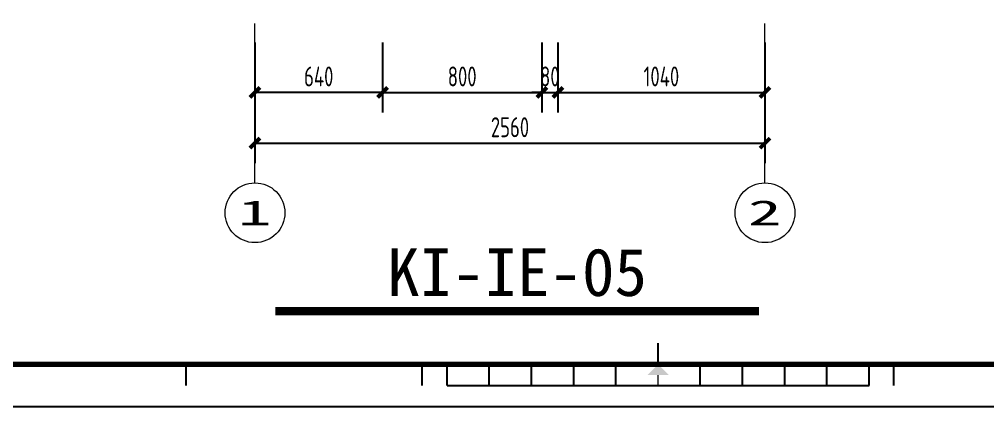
# Model space of a CAD drawing. Header units: millimetres. Extents: x 104198 to 1296755, y -81101 to 81453.
# Drawn here: x 603538 to 608398, y -38358 to -36415 of the extents above; entities that cross this region are included whole.
import ezdxf
from ezdxf.enums import TextEntityAlignment as Align
from ezdxf.xclip import XClip

# ---------------------------------------------------------------- set-up
doc = ezdxf.new("R2010")
doc.units = ezdxf.units.MM
doc.header["$XCLIPFRAME"] = 0
doc.header["$PDMODE"] = 3
doc.layers.get('Defpoints').update_dxf_attribs({"color": 250})
doc.layers.add('Axle Number', color=150, linetype='Continuous', lineweight=0)
doc.layers.add('图纸图框', color=165, linetype='Continuous')
doc.styles.add('CCD_DIM', font='ARCHS.SHX')
doc.styles.add('尺寸标注', font='ARCHS.SHX', dxfattribs={"width": 0.8})
doc.styles.add('线上图名', font='simhei.ttf')
doc.styles.add('轴号', font='', dxfattribs={"width": 0.8})
doc.styles.get('轴号').set_extended_font_data('SimSun')
doc.dimstyles.new('海龍1：50', dxfattribs={"dimscale": 50, "dimtxt": 2, "dimasz": 1, "dimexe": 2, "dimexo": 2, "dimgap": 0.6, "dimtad": 1, "dimdec": 0, "dimrnd": 5, "dimdsep": 46, "dimtxsty": 'CCD_DIM', "dimblk": 'WS-cj', "dimcen": 1, "dimclrd": 44, "dimclre": 44, "dimclrt": 2, "dimadec": 0, "dimazin": 2, "dimtfac": 1, "dimtdec": 4, "dimtix": 1, "dimtmove": 2, "dimatfit": 3, "dimldrblk": 'CCD_Leader_Arrow', "dimfxl": 5, "dimfxlon": 1, "dimtolj": 1, "dimarcsym": 0})

# ---------------------------------------------------------------- blocks, each defined once
blk = doc.blocks.new('kjghhgdgfhdhgfh')
at = {"layer": '图纸图框', "color": 165}
for p, q in [((1235.736097114308, -516.6322323388636), (1235.736097114308, -513.1311886968824)), ((1157.452761280522, -520.1332759807351), (1157.452761280522, -516.6322323388636)), ((1196.594429197475, -520.1332759807351), (1196.594429197475, -516.6322323388636)), ((1200.725660694923, -520.1332759807351), (1200.725660694923, -516.6322323388636)), ((1207.727747978776, -520.1332759807351), (1207.727747978776, -516.6322323388636)), ((1214.729835262748, -520.1332759807351), (1214.729835262748, -516.6322323388636)), ((1221.731922546599, -520.1332759807351), (1221.731922546599, -516.6322323388636)), ((1228.734009830453, -520.1332759807351), (1228.734009830453, -516.6322323388636)), ((1242.738184398277, -520.1332759807351), (1242.738184398277, -516.6322323388636)), ((1249.74027168213, -520.1332759807351), (1249.74027168213, -516.6322323388636)), ((1256.742358965983, -520.1332759807351), (1256.742358965983, -516.6322323388636)), ((1263.744446249947, -520.1332759807351), (1263.744446249947, -516.6322323388636)), ((1270.746533533805, -520.1332759807351), (1270.746533533805, -516.6322323388636)), ((1274.877765031257, -520.1332759807351), (1274.877765031257, -516.6322323388636)), ((1200.725660694923, -520.1332759807351), (1270.746533533805, -520.1332759807351)), ((1018.449156697091, -523.6475894229297), (1438.44652398302, -523.6475894229297)), ((1018.44915656821, -523.6475897729335), (1438.446523854134, -523.6475897729335)), ((1018.44915656821, -523.6475911731757), (1438.446523854134, -523.6475911731757)), ((1018.449156697091, -523.6475908231721), (1438.44652398302, -523.6475908231721)), ((1018.449156697091, -523.6475908231721), (1438.44652398302, -523.6475908231721))]:
    blk.add_line(p, q, dxfattribs=at)
at = {"layer": '图纸图框', "color": 165, "const_width": 0.840250474066758}
blk.add_lwpolyline([(1431.444436699053, -233.6664052710039), (1035.954374906786, -233.6664052710039), (1035.954374906786, -516.6322323388636), (1431.444436699053, -516.6322323388636)], close=True, dxfattribs=at)
at = {"layer": '图纸图框', "color": 165, "const_width": 0.2100626185166894}
blk.add_lwpolyline([(1235.736097114308, -518.3827541597987), (1235.736097114308, -520.1332759807351)], dxfattribs=at)
at = {"layer": '图纸图框', "color": 165}
blk.add_solid([(1237.486618935353, -518.3827541597987), (1233.98557529337, -518.3827541597987), (1235.736097114308, -516.6322323388636)], dxfattribs=at)
blk = doc.blocks.new('hl_Axis-A3')
at = {"color": 150, "ltscale": 2}
blk.add_line((16.00001264355095, -2.628404866592651e-05), (1.264355095287328e-05, -2.628404866555911e-05), dxfattribs=at)
at = {"color": 150}
blk.add_circle((19.00001264355095, -2.628404866592651e-05), 3, dxfattribs=at)
at = {"color": 2, "style": '轴号', "width": 3.15}
blk.add_attdef('轴号', text='', height=2.5, dxfattribs=at).set_placement((17.31251264355095, -1.273923342872195), (20.68751264355095, -1.273923342872195), align=Align.FIT)
blk = doc.blocks.new('_ArchTick')
at = {"color": 2, "linetype": 'ByBlock', "const_width": 0.4}
blk.add_lwpolyline([(-0.5, -0.5), (0.5, 0.5)], dxfattribs=at)
blk = doc.blocks.new('*D725')
at = {"color": 44, "lineweight": -2, "transparency": 16777216}
for p, q in [((604720.050070386, -36786.080889615), (604720.050070386, -37136.080889615)), ((607280.0487561836, -36786.080889615), (607280.0487561836, -37136.080889615)), ((604720.050070386, -37036.080889615), (607280.0487561836, -37036.080889615))]:
    blk.add_line(p, q, dxfattribs=at)
at = {"layer": 'Defpoints', "color": 0, "transparency": 16777216}
for p in [(604720.050070386, -36528.02768863955), (607280.0487561836, -36528.02768863955), (607280.0487561836, -37036.080889615)]:
    blk.add_point(p, dxfattribs=at)
at = {"color": 44, "lineweight": -2, "transparency": 16777216, "xscale": 50, "yscale": 50, "zscale": 50, "rotation": 180}
blk.add_blockref('_ArchTick', (604720.050070386, -37036.080889615), dxfattribs=at)
at = {"color": 44, "lineweight": -2, "transparency": 16777216, "xscale": 50, "yscale": 50, "zscale": 50}
blk.add_blockref('_ArchTick', (607280.0487561836, -37036.080889615), dxfattribs=at)
at = {"color": 2, "transparency": 16777216, "insert": (606000.0494132848, -36956.080889615), "char_height": 100, "attachment_point": 5, "style": '尺寸标注'}
blk.add_mtext('\\A1;2560', dxfattribs=at)
blk = doc.blocks.new('CCD_Leader_Arrow')
at = {"color": 50, "linetype": 'ByBlock'}
blk.add_line((0, 0), (-1, 0), dxfattribs=at)
for points in [[(-0.8586479999999881, 0.6683735999999953), (-0.5965191999999888, 0.8519200000000069), (-0.2400000000000091, 0), (0, 0)], [(-0.8586479999999881, -0.6683735999999953), (-0.5965191999999888, -0.8519200000000069), (-0.2400000000000091, 0), (0, 0)]]:
    blk.add_solid(points, dxfattribs=at)
blk = doc.blocks.new('WS-cj')
blk.add_hatch(color=2).paths.add_polyline_path([(0.5879038905250127, 0.8177135944101792), (-0.8177135944101792, -0.5879038905250127), (-0.5879038905245579, -0.817713594410634), (0.817713594410634, 0.5879038905247853)])
at = {"color": 2, "linetype": 'ByBlock', "lineweight": 0}
for p, q in [((-1.099999999999909, 0), (0, 0)), ((0, 0), (1.099999999999909, 0))]:
    blk.add_line(p, q, dxfattribs=at)
at = {"color": 2}
blk.add_lwpolyline([(0.5879038905250127, 0.8177135944101792), (-0.8177135944101792, -0.5879038905250127), (-0.5879038905245579, -0.817713594410634), (0.817713594410634, 0.5879038905247853)], close=True, dxfattribs=at)
blk = doc.blocks.new('*D726')
at = {"color": 44, "lineweight": -2, "transparency": 16777216}
for p, q in [((605360.0500703859, -36531.37918585815), (605360.0500703859, -36881.37918585815)), ((606160.1807387192, -36531.37918585815), (606160.1807387192, -36881.37918585815)), ((605360.0500703859, -36781.37918585815), (606160.1807387192, -36781.37918585815))]:
    blk.add_line(p, q, dxfattribs=at)
at = {"layer": 'Defpoints', "color": 0, "transparency": 16777216}
for p in [(605360.0500703859, -36169.84354430236), (606160.1807387192, -36169.84354430236), (606160.1807387192, -36781.37918585815)]:
    blk.add_point(p, dxfattribs=at)
at = {"color": 44, "lineweight": -2, "transparency": 16777216, "xscale": 50, "yscale": 50, "zscale": 50, "rotation": 180}
blk.add_blockref('_ArchTick', (605360.0500703859, -36781.37918585815), dxfattribs=at)
at = {"color": 44, "lineweight": -2, "transparency": 16777216, "xscale": 50, "yscale": 50, "zscale": 50}
blk.add_blockref('_ArchTick', (606160.1807387192, -36781.37918585815), dxfattribs=at)
at = {"color": 2, "transparency": 16777216, "insert": (605760.1154045525, -36701.37918585815), "char_height": 100, "attachment_point": 5, "style": '尺寸标注'}
blk.add_mtext('\\A1;800', dxfattribs=at)
blk = doc.blocks.new('*D727')
at = {"color": 44, "lineweight": -2, "transparency": 16777216}
for p, q in [((604720.0500703859, -36531.37918585815), (604720.0500703859, -36881.37918585815)), ((605360.0500703859, -36531.37918585815), (605360.0500703859, -36881.37918585815)), ((605360.0500703859, -36781.37918585815), (604720.0500703859, -36781.37918585815))]:
    blk.add_line(p, q, dxfattribs=at)
at = {"layer": 'Defpoints', "color": 0, "transparency": 16777216}
for p in [(604720.0500703859, -35904.49276976156), (605360.0500703859, -36169.84354430236), (604720.0500703859, -36781.37918585815)]:
    blk.add_point(p, dxfattribs=at)
at = {"color": 44, "lineweight": -2, "transparency": 16777216, "xscale": 50, "yscale": 50, "zscale": 50, "rotation": 180}
blk.add_blockref('_ArchTick', (604720.0500703859, -36781.37918585815), dxfattribs=at)
at = {"color": 44, "lineweight": -2, "transparency": 16777216, "xscale": 50, "yscale": 50, "zscale": 50}
blk.add_blockref('_ArchTick', (605360.0500703859, -36781.37918585815), dxfattribs=at)
at = {"color": 2, "transparency": 16777216, "insert": (605040.0500703859, -36701.37918585815), "char_height": 100, "attachment_point": 5, "style": '尺寸标注'}
blk.add_mtext('\\A1;640', dxfattribs=at)
blk = doc.blocks.new('*D728')
at = {"color": 44, "lineweight": -2, "transparency": 16777216}
for p, q in [((606160.1807387192, -36531.37918585815), (606160.1807387192, -36881.37918585815)), ((606240.1807387192, -36531.37918585815), (606240.1807387192, -36881.37918585815)), ((606160.1807387192, -36781.37918585815), (606110.1807387192, -36781.37918585815)), ((606160.1807387192, -36781.37918585815), (606240.1807387192, -36781.37918585815)), ((606240.1807387192, -36781.37918585815), (606290.1807387192, -36781.37918585815))]:
    blk.add_line(p, q, dxfattribs=at)
at = {"layer": 'Defpoints', "color": 0, "transparency": 16777216}
for p in [(606160.1807387192, -36169.84354430236), (606240.1807387192, -36169.84354430236), (606240.1807387192, -36781.37918585815)]:
    blk.add_point(p, dxfattribs=at)
at = {"color": 44, "lineweight": -2, "transparency": 16777216, "xscale": 50, "yscale": 50, "zscale": 50}
blk.add_blockref('_ArchTick', (606160.1807387192, -36781.37918585815), dxfattribs=at)
at = {"color": 44, "lineweight": -2, "transparency": 16777216, "xscale": 50, "yscale": 50, "zscale": 50, "rotation": 180}
blk.add_blockref('_ArchTick', (606240.1807387192, -36781.37918585815), dxfattribs=at)
at = {"color": 2, "transparency": 16777216, "insert": (606200.1807387192, -36701.37918585815), "char_height": 100, "attachment_point": 5, "style": '尺寸标注'}
blk.add_mtext('\\A1;80', dxfattribs=at)
blk = doc.blocks.new('*D719')
at = {"color": 44, "lineweight": -2, "transparency": 16777216}
for p, q in [((606240.1807387192, -36531.37918585815), (606240.1807387192, -36881.37918585815)), ((607280.050070386, -36531.37918585815), (607280.050070386, -36881.37918585815)), ((606240.1807387192, -36781.37918585815), (607280.050070386, -36781.37918585815))]:
    blk.add_line(p, q, dxfattribs=at)
at = {"layer": 'Defpoints', "color": 0, "transparency": 16777216}
for p in [(606240.1807387192, -36169.84354430236), (607280.050070386, -36169.84354430236), (607280.050070386, -36781.37918585815)]:
    blk.add_point(p, dxfattribs=at)
at = {"color": 44, "lineweight": -2, "transparency": 16777216, "xscale": 50, "yscale": 50, "zscale": 50, "rotation": 180}
blk.add_blockref('_ArchTick', (606240.1807387192, -36781.37918585815), dxfattribs=at)
at = {"color": 44, "lineweight": -2, "transparency": 16777216, "xscale": 50, "yscale": 50, "zscale": 50}
blk.add_blockref('_ArchTick', (607280.050070386, -36781.37918585815), dxfattribs=at)
at = {"color": 2, "transparency": 16777216, "insert": (606760.1154045525, -36701.37918585815), "char_height": 100, "attachment_point": 5, "style": '尺寸标注'}
blk.add_mtext('\\A1;1040', dxfattribs=at)

msp = doc.modelspace()

# ---------------------------------------------------------------- linework, layer by layer
at = {"color": 2, "linetype": 'Continuous'}
msp.add_lwpolyline([(604822.1424949791, -37878.96738381506, 41.9328, 41.9328, 0), (607249.2641129566, -37878.96738381506, 44.928, 44.928, 0)], format="xyseb", dxfattribs=at)

# ---------------------------------------------------------------- block references
ref = msp.add_blockref('kjghhgdgfhdhgfh', (569362.3649531906, -22517.64139313143), dxfattribs=dict(xscale=30.25000000000001, yscale=30.25000000000001, zscale=30.25000000000001))
XClip(ref).set_block_clipping_path([(1018.4491561816565, -523.6475911731757), (1465.834744255318, -226.65104223585132)])
at = {"layer": 'Axle Number'}
ref = msp.add_blockref('hl_Axis-A3', (604720.0513845884, -36435.29226242075), dxfattribs=dict(at, xscale=50, yscale=50, zscale=50, rotation=270))
ref.add_attrib('轴号', '1', dxfattribs={"layer": '0', "color": 2, "height": 125, "style": '轴号', "width": 1.8984375}).set_placement((604634.4802174447, -37447.79289459829), (604803.2302174447, -37447.79289459829), align=Align.FIT)
ref = msp.add_blockref('hl_Axis-A3', (607280.050070386, -36435.29226242075), dxfattribs=dict(at, xscale=50, yscale=50, zscale=50, rotation=270))
ref.add_attrib('轴号', '2', dxfattribs={"layer": '0', "color": 2, "height": 125, "style": '轴号', "width": 1.8984375}).set_placement((607194.4789032424, -37447.79289459829), (607363.2289032424, -37447.79289459829), align=Align.FIT)

# ---------------------------------------------------------------- texts
at = {"color": 2, "style": '线上图名', "flags": 8}
msp.add_attdef('KI-IE-05', text='EXISTING_PLAN', height=239.616, dxfattribs=at).set_placement((606035.5472362009, -37802.74570827029), align=Align.CENTER)

# ---------------------------------------------------------------- dimensions: what is measured, and where the dimension line sits
for base, p1, p2, picture, middle in [((604720.0500703859, -36781.37918585815), (605360.0500703859, -36169.84354430236), (604720.0500703859, -35904.49276976156), '*D727', (605040.0500703859, -36701.37918585815)), ((606160.1807387192, -36781.37918585815), (605360.0500703859, -36169.84354430236), (606160.1807387192, -36169.84354430236), '*D726', (605760.1154045525, -36701.37918585815)), ((606240.1807387192, -36781.37918585815), (606160.1807387192, -36169.84354430236), (606240.1807387192, -36169.84354430236), '*D728', (606200.1807387192, -36701.37918585815)), ((607280.050070386, -36781.37918585815), (606240.1807387192, -36169.84354430236), (607280.050070386, -36169.84354430236), '*D719', (606760.1154045525, -36701.37918585815)), ((607280.0487561836, -37036.080889615), (604720.050070386, -36528.02768863955), (607280.0487561836, -36528.02768863955), '*D725', (606000.0494132848, -36956.080889615))]:
    dim = msp.add_linear_dim(base=base, p1=p1, p2=p2, dimstyle='海龍1：50', override={"dimtxsty": '尺寸标注', "dimblk1": 'ArchTick', "dimblk2": 'ArchTick', "dimsah": 1})
    dim.commit()
    dim.dimension.update_dxf_attribs({"geometry": picture, "text_midpoint": middle})

doc.saveas('drawing.dxf')
